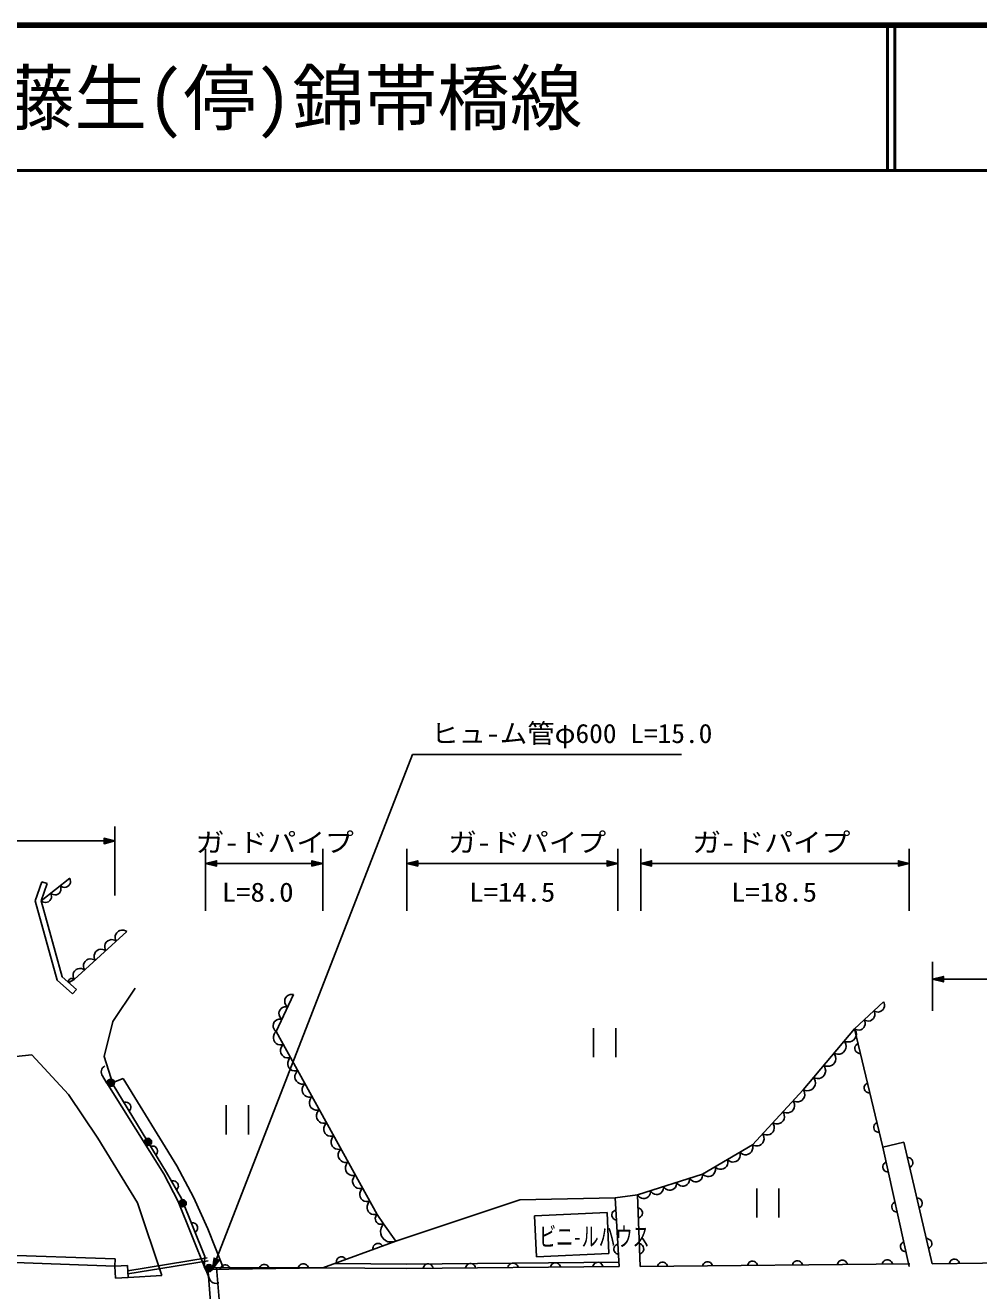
# Model space of a CAD drawing. Units: millimetres, scale not verified. Extents: x 40000 to 680000, y 20000 to 380000.
# Drawn here: x 238350 to 304026, y 292809 to 380000 of the extents above; entities that cross this region are included whole.
import ezdxf
from ezdxf.enums import TextEntityAlignment as Align

# ---------------------------------------------------------------- set-up
doc = ezdxf.new("R2010")
doc.units = ezdxf.units.MM
doc.header["$LTSCALE"] = 1000
for name, color, linetype, lineweight in [('M-BGD', 7, 'Continuous', 25), ('M-TTL', 2, 'Continuous', 140), ('M-TTL-LINE', 7, 'Continuous', 50)]:
    doc.layers.add(name, color=color, linetype=linetype, lineweight=lineweight)
doc.layers.add('M-TTL-TXT', color=7, linetype='Continuous')
doc.styles.add('ＭＳ ゴシック', font='')
doc.styles.get('ＭＳ ゴシック').set_extended_font_data('MS Gothic')

# ---------------------------------------------------------------- blocks, each defined once
blk = doc.blocks.new('BUHIN49')
at = {"color": 7, "linetype": 'Continuous', "lineweight": 25}
blk.add_lwpolyline([(-404, -109), (-349, -193), (-279, -259), (-176, -327), (-74, -351), (29, -356), (154, -322), (241, -267), (316, -194), (371, -84), (397, 7), (404, 109)], dxfattribs=at)
blk = doc.blocks.new('BUHIN50')
at = {"color": 7, "linetype": 'Continuous', "lineweight": 25}
blk.add_lwpolyline([(464, 159), (393, 254), (306, 325), (181, 396), (59, 417), (-62, 415), (-206, 365), (-303, 293), (-386, 202), (-441, 69), (-464, -40), (-464, -159)], dxfattribs=at)
blk = doc.blocks.new('BUHIN53')
at = {"color": 7, "linetype": 'Continuous', "lineweight": 25}
blk.add_lwpolyline([(350, 310), (253, 367), (150, 398), (14, 415), (-101, 389), (-206, 342), (-315, 246), (-374, 147), (-414, 37), (-414, -101), (-393, -205), (-350, -310)], dxfattribs=at)
blk = doc.blocks.new('BUHIN54')
at = {"color": 7, "linetype": 'Continuous', "lineweight": 25}
blk.add_lwpolyline([(-469, 46), (-444, -66), (-397, -162), (-315, -274), (-218, -341), (-111, -387), (34, -401), (148, -376), (256, -330), (358, -236), (421, -150), (469, -46)], dxfattribs=at)
blk = doc.blocks.new('BUHIN55')
at = {"color": 7, "linetype": 'Continuous', "lineweight": 25}
blk.add_lwpolyline([(-493, -61), (-442, -170), (-371, -259), (-261, -355), (-146, -401), (-25, -424), (128, -405), (239, -353), (340, -281), (423, -160), (468, -57), (493, 61)], dxfattribs=at)
blk = doc.blocks.new('BUHIN56')
at = {"color": 7, "linetype": 'Continuous', "lineweight": 25}
blk.add_lwpolyline([(-472, -210), (-389, -303), (-291, -370), (-153, -433), (-24, -443), (103, -429), (250, -364), (345, -280), (424, -177), (470, -32), (483, 84), (472, 210)], dxfattribs=at)
blk = doc.blocks.new('BUHIN57')
at = {"color": 7, "linetype": 'Continuous', "lineweight": 25}
blk.add_lwpolyline([(-490, -246), (-397, -340), (-290, -406), (-140, -466), (-3, -471), (131, -450), (282, -374), (379, -279), (458, -166), (499, -10), (507, 113), (490, 246)], dxfattribs=at)
blk = doc.blocks.new('BUHIN58')
at = {"color": 7, "linetype": 'Continuous', "lineweight": 25}
blk.add_lwpolyline([(-429, -154), (-361, -241), (-280, -306), (-162, -370), (-50, -388), (63, -384), (196, -336), (285, -268), (361, -183), (411, -58), (430, 43), (429, 154)], dxfattribs=at)
blk = doc.blocks.new('BUHIN137')
at = {"color": 7, "linetype": 'Continuous', "lineweight": 25}
for points in [[(0, 0), (614, -469), (763, -125)], [(141, -61), (698, -158), (594, -399)], [(210, -91), (661, -173), (579, -362)], [(281, -121), (624, -187), (564, -325)], [(349, -151), (587, -202), (550, -288)]]:
    blk.add_lwpolyline(points, close=True, dxfattribs=at)
for points in [[(71, -30), (735, -143), (608, -436), (72, -31)], [(542, -234), (420, -181), (550, -217), (535, -251), (420, -181)]]:
    blk.add_lwpolyline(points, dxfattribs=at)
blk = doc.blocks.new('BUHIN138')
at = {"color": 7, "linetype": 'Continuous', "lineweight": 25}
for points in [[(0, 0), (-614, 469), (-763, 125)], [(-141, 61), (-698, 158), (-594, 399)], [(-210, 91), (-661, 173), (-579, 362)], [(-281, 121), (-624, 187), (-564, 325)], [(-349, 151), (-587, 202), (-550, 288)]]:
    blk.add_lwpolyline(points, close=True, dxfattribs=at)
for points in [[(-71, 30), (-735, 143), (-608, 436), (-72, 31)], [(-542, 234), (-420, 181), (-550, 217), (-535, 251), (-420, 181)]]:
    blk.add_lwpolyline(points, dxfattribs=at)
blk = doc.blocks.new('BUHIN163')
at = {"color": 7, "linetype": 'Continuous', "lineweight": 25}
blk.add_lwpolyline([(-323, 134), (-267, 198), (-202, 245), (-111, 290), (-23, 300), (62, 291), (162, 249), (229, 195), (284, 127), (317, 29), (330, -50), (323, -134)], dxfattribs=at)
blk = doc.blocks.new('BUHIN179')
at = {"color": 7, "linetype": 'Continuous', "lineweight": 25}
blk.add_lwpolyline([(-323, 136), (-266, 199), (-201, 246), (-109, 291), (-22, 300), (63, 290), (163, 248), (230, 194), (284, 125), (317, 28), (330, -51), (323, -136)], dxfattribs=at)
blk = doc.blocks.new('BUHIN180')
at = {"color": 7, "linetype": 'Continuous', "lineweight": 25}
blk.add_lwpolyline([(-120, -329), (-186, -275), (-236, -212), (-285, -123), (-298, -37), (-293, 49), (-256, 151), (-205, 220), (-139, 278), (-43, 316), (35, 332), (120, 329)], dxfattribs=at)
blk = doc.blocks.new('BUHIN181')
at = {"color": 7, "linetype": 'Continuous', "lineweight": 25}
blk.add_lwpolyline([(127, 326), (192, 271), (240, 207), (288, 117), (299, 30), (292, -55), (253, -157), (200, -224), (133, -281), (36, -317), (-42, -331), (-127, -326)], dxfattribs=at)
blk = doc.blocks.new('BUHIN182')
at = {"color": 7, "linetype": 'Continuous', "lineweight": 25}
blk.add_lwpolyline([(-323, 135), (-266, 199), (-201, 245), (-110, 291), (-22, 300), (63, 291), (163, 249), (229, 194), (284, 126), (317, 28), (330, -51), (323, -135)], dxfattribs=at)
blk = doc.blocks.new('BUHIN183')
at = {"color": 7, "linetype": 'Continuous', "lineweight": 25}
blk.add_lwpolyline([(-323, 135), (-266, 199), (-201, 245), (-110, 291), (-23, 300), (63, 291), (163, 249), (229, 194), (284, 126), (317, 28), (330, -51), (323, -135)], dxfattribs=at)
blk = doc.blocks.new('BUHIN188')
at = {"color": 7, "linetype": 'Continuous', "lineweight": 25}
blk.add_lwpolyline([(-65, -344), (-139, -301), (-198, -247), (-262, -168), (-289, -84), (-297, 1), (-277, 108), (-238, 184), (-182, 252), (-93, 305), (-19, 333), (65, 344)], dxfattribs=at)
blk = doc.blocks.new('BUHIN189')
at = {"color": 7, "linetype": 'Continuous', "lineweight": 25}
blk.add_lwpolyline([(62, 344), (136, 303), (196, 249), (260, 170), (288, 87), (297, 2), (278, -105), (239, -182), (184, -250), (97, -304), (22, -333), (-62, -344)], dxfattribs=at)
blk = doc.blocks.new('BUHIN190')
at = {"color": 7, "linetype": 'Continuous', "lineweight": 25}
blk.add_lwpolyline([(-60, -345), (-135, -303), (-195, -250), (-259, -171), (-287, -88), (-297, -3), (-279, 104), (-240, 181), (-186, 249), (-98, 303), (-24, 333), (60, 345)], dxfattribs=at)
blk = doc.blocks.new('BUHIN191')
at = {"color": 7, "linetype": 'Continuous', "lineweight": 25}
blk.add_lwpolyline([(-349, 20), (-317, 98), (-271, 164), (-200, 237), (-121, 275), (-38, 295), (71, 289), (151, 260), (226, 213), (290, 133), (328, 62), (349, -20)], dxfattribs=at)
blk = doc.blocks.new('BUHIN196')
at = {"color": 7, "linetype": 'Continuous', "lineweight": 25}
blk.add_lwpolyline([(-48, 347), (35, 330), (109, 298), (194, 243), (246, 172), (282, 94), (297, -13), (284, -98), (253, -180), (186, -258), (125, -309), (48, -347)], dxfattribs=at)
blk = doc.blocks.new('BUHIN201')
at = {"color": 7, "linetype": 'Continuous', "lineweight": 25}
blk.add_lwpolyline([(-50, 511), (-164, 462), (-257, 391), (-360, 280), (-411, 161), (-437, 37), (-422, -121), (-372, -238), (-300, -344), (-177, -433), (-72, -482), (50, -511)], dxfattribs=at)
blk = doc.blocks.new('BUHIN204')
at = {"color": 7, "linetype": 'Continuous', "lineweight": 25}
for radius in [249, 220, 191, 161, 132, 97.5, 67.5, 38.8, 7.5]:
    blk.add_circle((249, -5), radius, dxfattribs=at)
blk = doc.blocks.new('BUHIN205')
at = {"color": 7, "linetype": 'Continuous', "lineweight": 25}
for radius in [249, 220, 191, 161, 132, 97.5, 67.5, 38.8, 7.5]:
    blk.add_circle((246, 38), radius, dxfattribs=at)
blk = doc.blocks.new('BUHIN214')
at = {"color": 7, "linetype": 'Continuous', "lineweight": 25}
for p, q in [((-311, 1223), (-1103, -613)), ((306, -1221), (1099, 615))]:
    blk.add_line(p, q, dxfattribs=at)

msp = doc.modelspace()

# ---------------------------------------------------------------- linework, layer by layer
at = {"layer": 'M-BGD'}
for p, q in [((251255, 294284), (265023, 329756)), ((265023, 329756), (283558, 329756)), ((244522, 324798), (244522, 320034)), ((212242, 323798), (244522, 323798)), ((250773, 318984), (250773, 323250)), ((258843, 323250), (258843, 318984)), ((264638, 318984), (264638, 323250)), ((279176, 323250), (279176, 318984)), ((280741, 318984), (280741, 323250)), ((299246, 323250), (299246, 318984)), ((250773, 322250), (258843, 322250)), ((264638, 322250), (279176, 322250)), ((280741, 322250), (299246, 322250)), ((239030, 319680), (239480, 320986)), ((239449, 319667), (241415, 321225)), ((239480, 320986), (239858, 320856)), ((239449, 319667), (239858, 320856)), ((240539, 314205), (239030, 319680)), ((240893, 314427), (239449, 319667)), ((245345, 317552), (241712, 314253)), ((300844, 312094), (300844, 315476)), ((241609, 313269), (240539, 314205)), ((241873, 313570), (240893, 314427)), ((241712, 314253), (241337, 314038)), ((300844, 314278), (325327, 314278)), ((241609, 313269), (241873, 313570)), ((244375, 311369), (245926, 313655)), ((256821, 313209), (255629, 310668)), ((295467, 310857), (297464, 312724)), ((243787, 308943), (244375, 311369)), ((255629, 310668), (262581, 298070)), ((291941, 306658), (295467, 310857)), ((295467, 310857), (297414, 302693)), ((217419, 306862), (238802, 309050)), ((238802, 309050), (241335, 306331)), ((244396, 306988), (243787, 308943)), ((243926, 307179), (244033, 307010)), ((245098, 307439), (244033, 307010)), ((244396, 306988), (248069, 300947)), ((245098, 307439), (248788, 301408)), ((241335, 306331), (243352, 303308)), ((288434, 302860), (291941, 306658)), ((243352, 303308), (246069, 298855)), ((285005, 300848), (288434, 302860)), ((297414, 302693), (298866, 303043)), ((297414, 302693), (299246, 294469)), ((300823, 294668), (298866, 303043)), ((248069, 300947), (249110, 299164)), ((248788, 301408), (249935, 299248)), ((280521, 299411), (285005, 300848)), ((249110, 299164), (250717, 295155)), ((249935, 299248), (250923, 297066)), ((267661, 297486), (272409, 299070)), ((272409, 299070), (278981, 299197)), ((278981, 299197), (280521, 299411)), ((278981, 299197), (279255, 294486)), ((280700, 294465), (280521, 299411)), ((246069, 298855), (247747, 293861)), ((278422, 298200), (273432, 297961)), ((278557, 295375), (278422, 298200)), ((262581, 298070), (263026, 297421)), ((263026, 297421), (263883, 296231)), ((263883, 296231), (267661, 297486)), ((273432, 297961), (273567, 295137)), ((250923, 297066), (251978, 294397)), ((263883, 296231), (258848, 294387)), ((229479, 295035), (244522, 294503)), ((229497, 295535), (244540, 295002)), ((244540, 295002), (244522, 294503)), ((250871, 295063), (245410, 294178)), ((250953, 294874), (245420, 293977)), ((250717, 295155), (250671, 294399)), ((264637, 294645), (279252, 294786)), ((273567, 295137), (278557, 295375)), ((325305, 294935), (300823, 294668)), ((245391, 294546), (244522, 294503)), ((244522, 294503), (244565, 293663)), ((245434, 293707), (245391, 294546)), ((247747, 293861), (245434, 293707)), ((250671, 294399), (258848, 294387)), ((258848, 294387), (250773, 294273)), ((250773, 294273), (250848, 294088)), ((250926, 294399), (252131, 279100)), ((251528, 294398), (252732, 279119)), ((264638, 294345), (258848, 294387)), ((258848, 294387), (264638, 294345)), ((259661, 294681), (264637, 294645)), ((264638, 294345), (279255, 294486)), ((279255, 294486), (264638, 294345)), ((299281, 294661), (280700, 294465)), ((244565, 293663), (245434, 293707))]:
    msp.add_line(p, q, dxfattribs=at)
for points in [[(241712, 314253), (241673, 314288), (241630, 314311), (241570, 314332), (241516, 314330), (241464, 314319), (241406, 314286), (241370, 314247), (241341, 314201), (241328, 314138), (241328, 314090), (241337, 314038)], [(243926, 307179), (243661, 307603), (243616, 307693), (243589, 307782), (243584, 307885), (243595, 307981), (243630, 308079), (243677, 308165), (243751, 308241), (243819, 308292)], [(250773, 294273), (248874, 298954), (247888, 300862), (244033, 307010)], [(248413, 300357), (248497, 300374), (248577, 300372), (248677, 300353), (248752, 300308), (248814, 300249), (248869, 300156), (248889, 300072), (248892, 299985), (248860, 299887), (248822, 299816), (248766, 299753)], [(249783, 297484), (249868, 297488), (249947, 297475), (250043, 297441), (250111, 297386), (250164, 297318), (250205, 297218), (250213, 297132), (250202, 297045), (250156, 296953), (250109, 296889), (250044, 296834)], [(262581, 298070), (262523, 297995), (262487, 297912), (262459, 297800), (262469, 297702), (262497, 297609), (262566, 297508), (262642, 297449), (262730, 297404), (262845, 297390), (262934, 297396), (263026, 297421)], [(263026, 297421), (262922, 297278), (262857, 297123), (262809, 296913), (262832, 296730), (262888, 296558), (263021, 296374), (263166, 296266), (263332, 296187), (263546, 296165), (263711, 296180), (263883, 296231)], [(251283, 294355), (251371, 295023), (251668, 294908), (251284, 294357)], [(251469, 294834), (251421, 294710), (251451, 294841), (251486, 294828), (251421, 294710)], [(251687, 293349), (251598, 293324), (251491, 293313), (251378, 293326), (251296, 293355), (251206, 293405), (251129, 293474), (251076, 293546), (251036, 293624), (250848, 294088)]]:
    msp.add_lwpolyline(points, dxfattribs=at)
for points in [[(251255, 294284), (251701, 294915), (251352, 295051)], [(251311, 294427), (251387, 294987), (251632, 294892)], [(251338, 294497), (251403, 294950), (251596, 294876)], [(251366, 294569), (251419, 294914), (251559, 294860)], [(251393, 294639), (251435, 294878), (251523, 294844)]]:
    msp.add_lwpolyline(points, close=True, dxfattribs=at)
at = {"layer": 'M-TTL'}
msp.add_line((680000, 380000), (40000, 380000), dxfattribs=at)
at = {"layer": 'M-TTL-LINE'}
for p, q in [((297750, 380000), (297750, 370000)), ((298250, 380000), (298250, 370000)), ((40000, 370000), (680000, 370000))]:
    msp.add_line(p, q, dxfattribs=at)

# ---------------------------------------------------------------- block references
at = {"layer": 'M-BGD', "rotation": 23.33334}
for name, p in [('BUHIN138', (244522, 323798)), ('BUHIN138', (258843, 322250)), ('BUHIN138', (279176, 322250)), ('BUHIN138', (299246, 322250)), ('BUHIN137', (250773, 322250)), ('BUHIN137', (264638, 322250)), ('BUHIN137', (280741, 322250)), ('BUHIN49', (241087, 320965)), ('BUHIN49', (239776, 319926)), ('BUHIN49', (240432, 320446)), ('BUHIN50', (244981, 317222)), ('BUHIN50', (244255, 316562)), ('BUHIN50', (242802, 315243)), ('BUHIN50', (243528, 315903)), ('BUHIN50', (242075, 314583)), ('BUHIN137', (300844, 314278)), ('BUHIN53', (256623, 312785)), ('BUHIN53', (256225, 311938)), ('BUHIN58', (297132, 312412)), ('BUHIN53', (255828, 311092)), ('BUHIN214', (278267, 309905)), ('BUHIN58', (295800, 311168)), ('BUHIN58', (296466, 311790)), ('BUHIN201', (255878, 310218)), ('BUHIN57', (295114, 310437)), ('BUHIN201', (256374, 309318)), ('BUHIN57', (294409, 309597)), ('BUHIN190', (295791, 309496)), ('BUHIN201', (256871, 308419)), ('BUHIN57', (293704, 308758)), ('BUHIN201', (257367, 307519)), ('BUHIN57', (292999, 307918)), ('BUHIN205', (244033, 307010)), ('BUHIN201', (257864, 306619)), ('BUHIN57', (292293, 307078)), ('BUHIN190', (296440, 306775)), ('BUHIN214', (252961, 304582)), ('BUHIN201', (258361, 305719)), ('BUHIN56', (291590, 306278)), ('BUHIN196', (245314, 305478)), ('BUHIN201', (258857, 304819)), ('BUHIN56', (290889, 305519)), ('BUHIN201', (259354, 303919)), ('BUHIN56', (289486, 303999)), ('BUHIN56', (290187, 304759)), ('BUHIN190', (297089, 304053)), ('BUHIN201', (259850, 303019)), ('BUHIN56', (288784, 303239)), ('BUHIN205', (246593, 302928)), ('BUHIN196', (247151, 302457)), ('BUHIN201', (260347, 302119)), ('BUHIN55', (288005, 302608)), ('BUHIN201', (260843, 301220)), ('BUHIN55', (286290, 301602)), ('BUHIN55', (287148, 302105)), ('BUHIN189', (299192, 301647)), ('BUHIN201', (261340, 300320)), ('BUHIN54', (284556, 300704)), ('BUHIN55', (285433, 301099)), ('BUHIN188', (297719, 301322)), ('BUHIN54', (281866, 299842)), ('BUHIN54', (282763, 300129)), ('BUHIN54', (283660, 300417)), ('BUHIN214', (289503, 298845)), ('BUHIN204', (248962, 298738)), ('BUHIN201', (261837, 299420)), ('BUHIN54', (280969, 299554)), ('BUHIN189', (299844, 298856)), ('BUHIN201', (262333, 298520)), ('BUHIN180', (279049, 298020)), ('BUHIN181', (280566, 298174)), ('BUHIN188', (298330, 298581)), ('BUHIN189', (300497, 296064)), ('BUHIN191', (262624, 295770)), ('BUHIN180', (279187, 295664)), ('BUHIN181', (280655, 295702)), ('BUHIN188', (298940, 295839)), ('BUHIN163', (254811, 294330)), ('BUHIN163', (257502, 294368)), ('BUHIN191', (260107, 294848)), ('BUHIN179', (266099, 294359)), ('BUHIN179', (269023, 294387)), ('BUHIN179', (271946, 294416)), ('BUHIN179', (274870, 294444)), ('BUHIN179', (277793, 294472)), ('BUHIN182', (282248, 294482)), ('BUHIN182', (285345, 294514)), ('BUHIN182', (288442, 294547)), ('BUHIN182', (291539, 294579)), ('BUHIN182', (294636, 294612)), ('BUHIN182', (297733, 294645)), ('BUHIN183', (302353, 294685)), ('BUHIN204', (250773, 294273)), ('BUHIN163', (252119, 294292))]:
    msp.add_blockref(name, p, dxfattribs=at)

# ---------------------------------------------------------------- texts
at = {"layer": 'M-BGD', "style": 'ＭＳ ゴシック'}
for s, width, p in [('ヒュ-ム管φ600 L=15.0', 1.05, (266312, 330150)), ('ガ-ドパイプ', 1.1, (250088, 322642)), ('ガ-ドパイプ', 1.1, (267475, 322643)), ('ガ-ドパイプ', 1.1, (284299, 322642)), ('L=8.0', 1.1, (251890, 319218)), ('L=14.5', 1.1, (268932, 319218)), ('L=18.5', 1.1, (286967, 319218)), ('ビニ-ルハウス', 0.65, (273750, 295479))]:
    msp.add_text(s, height=1320, dxfattribs=dict(at, width=width)).set_placement(p, align=Align.BOTTOM_LEFT)
at = {"layer": 'M-TTL-TXT', "style": 'ＭＳ ゴシック'}
msp.add_text('一般県道藤生(停)錦帯橋線', height=3666, dxfattribs=at).set_placement((216734, 375000), align=Align.MIDDLE_LEFT)

doc.saveas('drawing.dxf')
